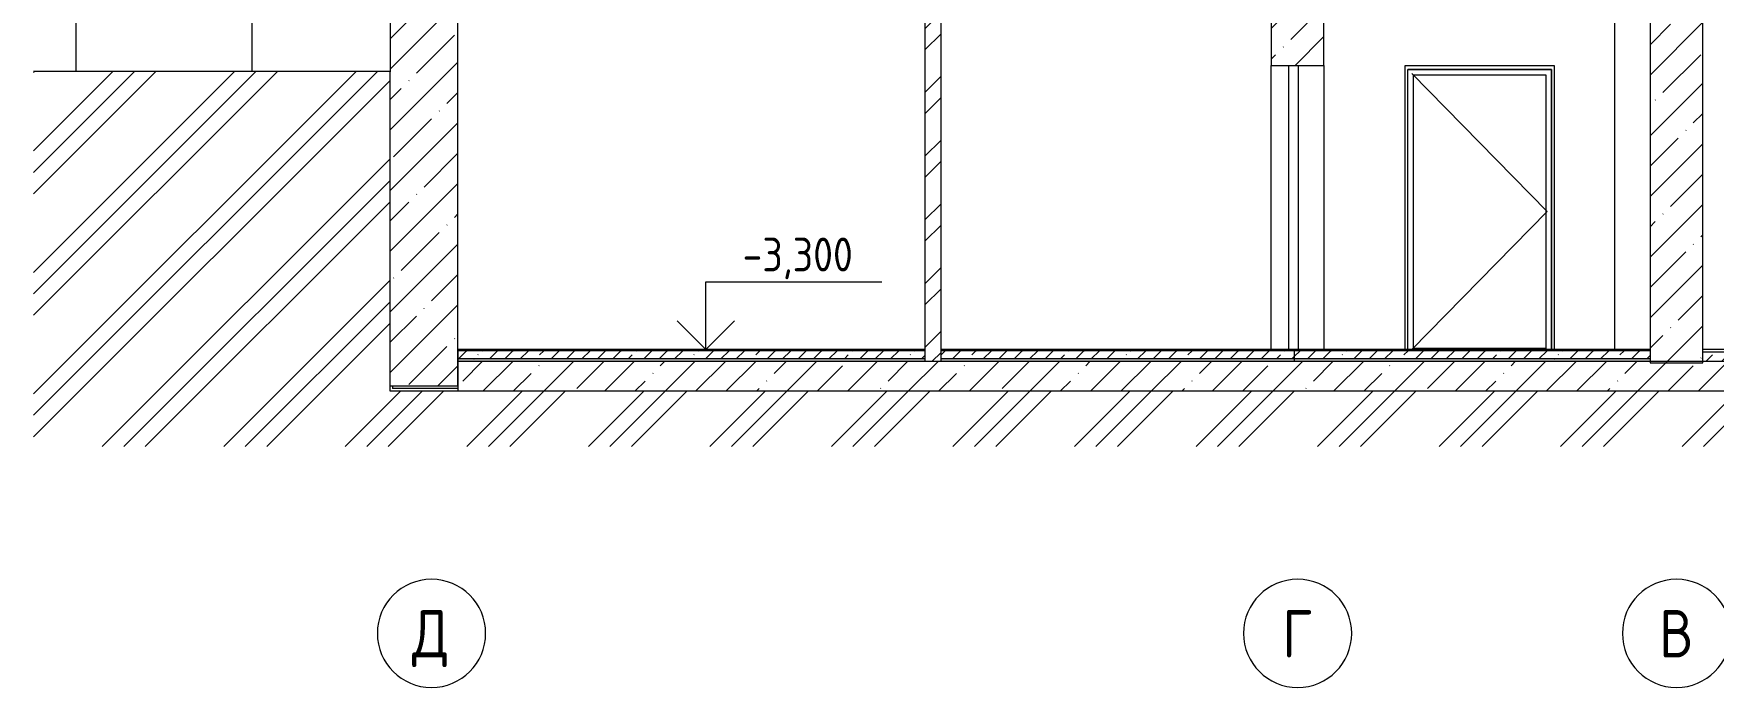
# Model space of a CAD drawing. Header units: millimetres. Extents: x -515342 to 330399, y -224905 to 507333.
# Drawn here: x 211304 to 223717, y 82231 to 87067 of the extents above; entities that cross this region are included whole.
import ezdxf

# ---------------------------------------------------------------- set-up
doc = ezdxf.new("R2010")
doc.units = ezdxf.units.MM
doc.linetypes.add('ASVP_Невидимые', pattern=[5, 3, -2])
doc.layers.get('0').update_dxf_attribs({"lineweight": 0})
for name, color, linetype, lineweight in [('Аннотация', 7, 'Continuous', 0), ('Двери', 7, 'Continuous', 0), ('Двери открывание', 7, 'Continuous', 0), ('Линии', 7, 'Continuous', 0), ('Оси', 7, 'Continuous', 0), ('Отметки', 7, 'Continuous', 0), ('Перекрытие', 7, 'Continuous', 0), ('Стены внутренние', 7, 'Continuous', 0), ('Стены несущие', 7, 'Continuous', 0), ('Стены перегородки', 7, 'Continuous', 0), ('Узлы', 7, 'Continuous', 0)]:
    doc.layers.add(name, color=color, linetype=linetype, lineweight=lineweight)
doc.styles.add('GOST Common', font='', dxfattribs={"width": 0.9, "height": 350})
doc.styles.add('GOST Common_1', font='', dxfattribs={"width": 0.9, "height": 250})
doc.styles.get('GOST Common').set_extended_font_data('GOST Common')
doc.styles.get('GOST Common_1').set_extended_font_data('GOST Common')
pattern_1 = [(45, (223568.56, 95610.5), (-224.5064, 224.5064), []), (45, (223793.07, 95610.5), (-224.5064, 224.5064), [396.875, -79.375, 3.353, -76.022])]
pattern_2 = [(45, (223568.56, 95610.5), (-114.0493, 114.0493), []), (45, (223682.61, 95610.5), (-114.0493, 114.0493), [201.613, -40.323, 3.353, -36.97])]

# ---------------------------------------------------------------- blocks, each defined once
blk = doc.blocks.new('СД_Люблино_Фасады_rvt-1-О_АР_П_Разрез 3-3')
at = {"layer": 'Стены внутренние'}
h = blk.add_hatch(dxfattribs=at)
h.set_pattern_fill('FP_1', color=256, style=0, pattern_type=2)
h.set_pattern_definition([(45, (-6276.18, 7579.1), (-224.5064, 224.5064), []), (45, (-6051.68, 7579.1), (-224.5064, 224.5064), [396.875, -79.375, 3.353, -76.022])])
h.paths.add_polyline_path([(-15905, -3570), (-15405, -3570), (-15405, 13250), (-15905, 13250), (-15905, -3278)])
at = {"layer": 'Перекрытие'}
for p in [(-15888, -3570), (-15405, -3590)]:
    blk.add_line(p, (-15888, -3590), dxfattribs=at)
at = {"layer": 'Стены внутренние'}
for p, q in [((-16925, -1246), (-16925, -600)), ((-18225, -1246), (-18225, -650))]:
    blk.add_line(p, q, dxfattribs=at)
at = {"layer": 'Стены несущие'}
for p, q in [((-15405, -3570), (-15405, 13250)), ((-15905, -760), (-15905, -1246)), ((-15905, -3570), (-15405, -3570))]:
    blk.add_line(p, q, dxfattribs=at)
blk = doc.blocks.new('Дверь_Деревянная_1 полотно - АР_Дверь_Межкомнатная_1000х2000h_полотно__Г_Пр-10560728-О_АР_П_Разрез 3-3')
at = {"layer": 'Двери'}
for p, q in [((-7435, -3290), (-7435, -3300)), ((-7395, -3300), (-7395, -3290))]:
    blk.add_line(p, q, dxfattribs=at)
at = {"layer": 'Двери', "linetype": 'ASVP_Невидимые'}
blk.add_line((-7395, -3290), (-7395, -3300), dxfattribs=at)
blk = doc.blocks.new('Дверь_Деревянная_1 полотно - АР_Дверь_Межкомнатная_1000х2000h_полотно__Г_Пр-10560729-О_АР_П_Разрез 3-3')
at = {"layer": 'Двери', "linetype": 'ASVP_Невидимые'}
for p, q in [((-8385, -3300), (-8385, -1230)), ((-8385, -1230), (-7325, -1230)), ((-7325, -1230), (-7325, -3300))]:
    blk.add_line(p, q, dxfattribs=at)
at = {"layer": 'Двери'}
for p, q in [((-8385, -3300), (-8385, -1230)), ((-7325, -1230), (-8385, -1230)), ((-7325, -3300), (-7325, -1230)), ((-8345, -1270), (-8345, -3300)), ((-8345, -1270), (-7365, -1270)), ((-7365, -1270), (-7365, -3300)), ((-8345, -3290), (-7365, -3290))]:
    blk.add_line(p, q, dxfattribs=at)
at = {"layer": 'Двери открывание'}
for p, q in [((-7355, -2280), (-8355, -1260)), ((-8355, -3300), (-7355, -2280))]:
    blk.add_line(p, q, dxfattribs=at)
blk = doc.blocks.new('Дверь_Стальная_2 полотна - АР_Дверь_Внутренняя_1450х2080h_коробка__О_Л-10662681-О_АР_П_Разрез 3-3')
at = {"layer": 'Двери'}
for p, q in [((-8345, -3295), (-8000, -3295)), ((-8000, -3290), (-8000, -3295)), ((-8000, -3295), (-8000, -3290)), ((-8000, -3295), (-7435, -3295))]:
    blk.add_line(p, q, dxfattribs=at)
blk = doc.blocks.new('Дверь_Деревянная_1 полотно - АР_Дверь_Межкомнатная_900х2000h_полотно__Г_Л-9696393-О_АР_П_Разрез 3-3')
at = {"layer": 'Двери'}
for p, q in [((-9265, -1200), (-9195, -1200)), ((-9265, -3300), (-9265, -1200)), ((-9195, -1200), (-9195, -3300)), ((-9195, -3300), (-9265, -3300))]:
    blk.add_line(p, q, dxfattribs=at)
blk = doc.blocks.new('Ось сетки - Круг_Ø8 мм-6577-О_АР_П_Разрез 3-3')
at = {"layer": 'Оси'}
for start, end in [(360, 180), (180, 360)]:
    blk.add_arc((0, -5400), 400, start, end, dxfattribs=at)
blk = doc.blocks.new('Высотные отметки - Стрелка вверх-5091-О_АР_П_Разрез 3-3')
at = {"layer": 'Аннотация'}
for p, q in [((-12823, 7250), (-11523, 7250)), ((-12823, 6750), (-12823, 7250)), ((-12823, 6750), (-13035, 6962)), ((-12823, 6750), (-12610, 6962)), ((-13123, 6750), (-12523, 6750))]:
    blk.add_line(p, q, dxfattribs=at)

msp = doc.modelspace()

# ---------------------------------------------------------------- hatches: boundary and pattern name
at = {"layer": 'Перекрытие'}
h = msp.add_hatch(dxfattribs=at)
h.set_pattern_fill('FP_11', color=256, style=0, pattern_type=2)
h.set_pattern_definition(pattern_2)
h.paths.add_polyline_path([(217889.7438, 84721.3929), (217889.7438, 84729.3929), (214439.7438, 84729.3929), (214439.7438, 84721.3929), (217689.9066, 84721.3929)])
h = msp.add_hatch(dxfattribs=at)
h.set_pattern_fill('FP_11', color=256, style=0, pattern_type=2)
h.set_pattern_definition(pattern_2)
h.paths.add_polyline_path([(217889.7438, 84661.3929), (217889.7438, 84721.3929), (214439.7438, 84721.3929), (214439.7438, 84661.3929), (217689.9066, 84661.3929)])
for points in [[(217889.7438, 84641.3929), (217889.7438, 84661.3929), (214439.7438, 84661.3929), (214439.7438, 84641.3929), (217689.9066, 84641.3929)], [(218009.7438, 84641.3929), (220619.7438, 84641.3929), (220619.7438, 84661.3929), (218009.7438, 84661.3929)], [(222372.6621, 84641.3929), (223249.7438, 84641.3929), (223249.7438, 84661.3929), (220619.7438, 84661.0384), (220619.7438, 84641.3929), (221521.252, 84641.3929)]]:
    msp.add_hatch(color=256, dxfattribs=at).paths.add_polyline_path(points)
h = msp.add_hatch(dxfattribs=at)
h.set_pattern_fill('FP_11', color=256, style=0, pattern_type=2)
h.set_pattern_definition(pattern_2)
h.paths.add_polyline_path([(220616.6288, 84721.3929), (220619.7438, 84721.3929), (220619.7438, 84729.3929), (218009.7438, 84729.3929), (218009.7438, 84721.3929), (220563.4156, 84721.3929)])
h = msp.add_hatch(dxfattribs=at)
h.set_pattern_fill('FP_11', color=256, style=0, pattern_type=2)
h.set_pattern_definition(pattern_2)
h.paths.add_polyline_path([(220616.6288, 84661.3929), (220619.7438, 84661.3929), (220619.7438, 84721.3929), (218009.7438, 84721.3929), (218009.7438, 84661.3929), (220563.4156, 84661.3929)])
h = msp.add_hatch(dxfattribs=at)
h.set_pattern_fill('FP_11', color=256, style=0, pattern_type=2)
h.set_pattern_definition(pattern_2)
h.paths.add_polyline_path([(223249.7438, 84721.3929), (223249.7438, 84729.3929), (220619.7438, 84729.3929), (220619.7438, 84721.3929), (223224.0722, 84721.3929)])
h = msp.add_hatch(dxfattribs=at)
h.set_pattern_fill('FP_11', color=256, style=0, pattern_type=2)
h.set_pattern_definition(pattern_2)
h.paths.add_polyline_path([(223249.7438, 84661.3929), (223249.7438, 84721.3929), (220619.7438, 84721.3929), (220619.7438, 84661.3929), (223224.0722, 84661.3929)])
h = msp.add_hatch(dxfattribs=at)
h.set_pattern_fill('FP_11', color=256, style=0, pattern_type=2)
h.set_pattern_definition(pattern_2)
h.paths.add_polyline_path([(229609.6479, 84641.3929), (229644.7438, 84641.3929), (229644.7438, 84711.3929), (223639.7438, 84711.3929), (223639.7438, 84641.3929), (229396.7954, 84641.3929)])
h = msp.add_hatch(dxfattribs=at)
h.set_pattern_fill('FP_1', color=256, style=0, pattern_type=2)
h.set_pattern_definition(pattern_1)
h.paths.add_polyline_path([(229609.6479, 84421.3929), (229649.7438, 84421.3929), (229649.7438, 84641.3929), (214439.7438, 84641.3929), (214439.7438, 84421.3929), (229396.7954, 84421.3929)])
at = {"layer": 'Стены внутренние'}
h = msp.add_hatch(dxfattribs=at)
h.set_pattern_fill('FP_1', color=256, style=0, pattern_type=2)
h.set_pattern_definition(pattern_1)
h.paths.add_polyline_path([(220449.7438, 86831.3929), (220839.7438, 86831.3929), (220839.7438, 87681.3929), (220449.7438, 87681.3929), (220449.7438, 86977.174)])
h.paths.add_polyline_path([(220669.8419, 87901.3929), (220839.7438, 87901.3929), (220839.7438, 87931.3929), (220449.7438, 87931.3929), (220449.7438, 87901.3929), (220616.6288, 87901.3929)])
h.paths.add_polyline_path([(220449.7438, 90131.3929), (220839.7438, 90131.3929), (220839.7438, 91081.3929), (220449.7438, 91081.3929), (220449.7438, 90312.4093)])
h.paths.add_polyline_path([(220616.6288, 91301.3929), (220839.7438, 91301.3929), (220839.7438, 91331.3929), (220449.7438, 91331.3929), (220449.7438, 91301.3929), (220603.3255, 91301.3929)])
h.paths.add_polyline_path([(220449.7438, 93501.3929), (220839.7438, 93501.3929), (220839.7438, 94431.3929), (220449.7438, 94431.3929), (220449.7438, 93554.9992)])
h.paths.add_polyline_path([(220573.3942, 94651.3929), (220839.7438, 94651.3929), (220839.7438, 94681.3929), (220449.7438, 94681.3929), (220449.7438, 94651.3929), (220570.065, 94651.3929)])
h.paths.add_polyline_path([(220616.6288, 96851.3929), (220839.7438, 96851.3929), (220839.7438, 97731.3929), (220449.7438, 97731.3929), (220449.7438, 96851.3929), (220609.9794, 96851.3929)])
h.paths.add_polyline_path([(220510.2025, 97951.3929), (220839.7438, 97951.3929), (220839.7438, 97981.3929), (220449.7438, 97981.3929), (220449.7438, 97951.3929), (220456.9894, 97951.3929)])
h.paths.add_polyline_path([(220449.7438, 100151.3929), (220839.7438, 100151.3929), (220839.7438, 101361.3929), (220449.7438, 101361.3929), (220449.7438, 100318.1152)])
h = msp.add_hatch(dxfattribs=at)
h.set_pattern_fill('FP_9', color=256, style=0, pattern_type=2)
h.set_pattern_definition([(45, (223568.56, 95610.5), (-235.732, 235.732), []), (45, (223725.7, 95610.5), (-235.732, 235.732), [])])
h.paths.add_polyline_path([(217902.7591, 84641.3929), (218009.7438, 84641.3929), (218009.7438, 87681.3929), (217889.7438, 87681.3929), (217889.7438, 84641.3929)])
h = msp.add_hatch(dxfattribs=at)
h.set_pattern_fill('FP_1', color=256, style=0, pattern_type=2)
h.set_pattern_definition(pattern_1)
h.paths.add_polyline_path([(223543.351, 84631.3929), (223639.7438, 84631.3929), (223639.7438, 87681.3929), (223249.7438, 87681.3929), (223249.7438, 84631.3929), (223436.9247, 84631.3929)])
at = {"layer": 'Узлы'}
h = msp.add_hatch(dxfattribs=at)
h.set_pattern_fill('FP_36', color=256, style=0, pattern_type=2)
h.set_pattern_definition([(45, (223568.56, 95610.5), (-449.013, 449.013), []), (45, (223727.3, 95610.5), (0, 898.026), []), (45, (223409.8, 95610.5), (0, 898.026), [])])
h.paths.add_polyline_path([(211304.3309, 84012.5204), (238549.4539, 84012.5204), (238549.4539, 86681.3929), (230149.7438, 86681.3929), (230149.7438, 84421.3929), (213939.7438, 84421.3929), (213939.7438, 86785.7094), (211304.3309, 86785.7094), (211304.3309, 85494.8472)])

# ---------------------------------------------------------------- linework, layer by layer
at = {"layer": 'Линии'}
for p, q in [((213939.7438, 86785.7094), (211304.3309, 86785.7094)), ((213939.7438, 84421.3929), (213939.7438, 86785.7094)), ((230149.7438, 84421.3929), (213939.7438, 84421.3929))]:
    msp.add_line(p, q, dxfattribs=at)
at = {"layer": 'Отметки'}
for p, q in [((216074.021, 84731.3929), (216124.2151, 84731.3929)), ((216124.2151, 84731.3929), (216271.7297, 84731.3929))]:
    msp.add_line(p, q, dxfattribs=at)
at = {"layer": 'Перекрытие'}
for p, q in [((217889.7438, 84731.3929), (214439.7438, 84731.3929)), ((214439.7438, 84731.3929), (214439.7438, 84721.3929)), ((217889.7438, 84729.3929), (214439.7438, 84729.3929)), ((214439.7438, 84721.3929), (214439.7438, 84661.3929)), ((217889.7438, 84721.3929), (214439.7438, 84721.3929)), ((214439.7438, 84661.3929), (214439.7438, 84641.3929)), ((217889.7438, 84661.3929), (214439.7438, 84661.3929)), ((220579.7438, 84731.3929), (218009.7438, 84731.3929)), ((223249.7438, 84729.3929), (218009.7438, 84729.3929)), ((223249.7438, 84721.3929), (218009.7438, 84721.3929)), ((223249.7438, 84661.3929), (218009.7438, 84661.3929)), ((220619.7438, 84731.3929), (220619.7438, 84721.3929)), ((220619.7438, 84721.3929), (220619.7438, 84661.3929)), ((220619.7438, 84661.3929), (220619.7438, 84641.3929)), ((223249.7438, 84731.3929), (220649.7438, 84731.3929)), ((229644.7438, 84731.3929), (223639.7438, 84731.3929)), ((229644.7438, 84711.3929), (223639.7438, 84711.3929)), ((229649.7438, 84641.3929), (214439.7438, 84641.3929)), ((214439.7438, 84641.3929), (214439.7438, 84421.3929))]:
    msp.add_line(p, q, dxfattribs=at)
at = {"layer": 'Стены внутренние'}
for p, q in [((222989.7438, 84731.3929), (222989.7438, 87681.3929)), ((220449.7438, 84731.3929), (220449.7438, 86831.3929)), ((220839.7438, 86831.3929), (220839.7438, 84731.3929)), ((221439.7438, 84731.3929), (221439.7438, 86831.3929)), ((221439.7438, 86831.3929), (222539.7438, 86831.3929)), ((222539.7438, 86831.3929), (222539.7438, 84731.3929)), ((222469.7438, 84741.3929), (222469.7438, 84731.3929))]:
    msp.add_line(p, q, dxfattribs=at)
at = {"layer": 'Стены несущие'}
for p, q in [((220449.7438, 87681.3929), (220449.7438, 86831.3929)), ((220839.7438, 86831.3929), (220839.7438, 87681.3929)), ((223249.7438, 87681.3929), (223249.7438, 84631.3929)), ((223639.7438, 84631.3929), (223639.7438, 87681.3929)), ((220449.7438, 86831.3929), (220579.7438, 86831.3929)), ((220649.7438, 86831.3929), (220839.7438, 86831.3929)), ((223249.7438, 84631.3929), (223639.7438, 84631.3929))]:
    msp.add_line(p, q, dxfattribs=at)
at = {"layer": 'Стены перегородки'}
for p, q in [((217889.7438, 87681.3929), (217889.7438, 84641.3929)), ((218009.7438, 84641.3929), (218009.7438, 87681.3929))]:
    msp.add_line(p, q, dxfattribs=at)

# ---------------------------------------------------------------- block references
msp.add_blockref('СД_Люблино_Фасады_rvt-1-О_АР_П_Разрез 3-3', (229844.7438, 88031.3929))
at = {"layer": 'Двери'}
for name in ['Дверь_Деревянная_1 полотно - АР_Дверь_Межкомнатная_900х2000h_полотно__Г_Л-9696393-О_АР_П_Разрез 3-3', 'Дверь_Деревянная_1 полотно - АР_Дверь_Межкомнатная_1000х2000h_полотно__Г_Пр-10560729-О_АР_П_Разрез 3-3', 'Дверь_Стальная_2 полотна - АР_Дверь_Внутренняя_1450х2080h_коробка__О_Л-10662681-О_АР_П_Разрез 3-3', 'Дверь_Деревянная_1 полотно - АР_Дверь_Межкомнатная_1000х2000h_полотно__Г_Пр-10560728-О_АР_П_Разрез 3-3']:
    msp.add_blockref(name, (229844.7438, 88031.3929), dxfattribs=at)
at = {"layer": 'Оси'}
for p in [(214244.7438, 88031.3929), (220644.7438, 88031.3929), (223444.7438, 88031.3929)]:
    msp.add_blockref('Ось сетки - Круг_Ø8 мм-6577-О_АР_П_Разрез 3-3', p, dxfattribs=at)
at = {"layer": 'Отметки'}
msp.add_blockref('Высотные отметки - Стрелка вверх-5091-О_АР_П_Разрез 3-3', (229094.3526, 77981.3929), dxfattribs=at)

# ---------------------------------------------------------------- texts
at = {"layer": 'Оси', "char_height": 350, "attachment_point": 1, "style": 'GOST Common'}
for s, insert, width in [('\\fGOST Common|b0|i0|c204|p34|;\\W.9;Д', (214101.2631, 82803.9262), 346.329), ('\\fGOST Common|b0|i0|c204|p34|;\\W.9;Г', (220530.9631, 82803.9262), 274.177125), ('\\fGOST Common|b0|i0|c204|p34|;\\W.9;В', (223316.1131, 82803.9262), 310.253062)]:
    msp.add_mtext(s, dxfattribs=dict(at, insert=insert, width=width))
at = {"layer": 'Отметки', "insert": (216543.0536, 85558.1), "char_height": 250, "width": 1028.822569, "attachment_point": 1, "line_spacing_factor": 1.022761, "style": 'GOST Common_1'}
msp.add_mtext('-3,300', dxfattribs=at)

doc.saveas('drawing.dxf')
